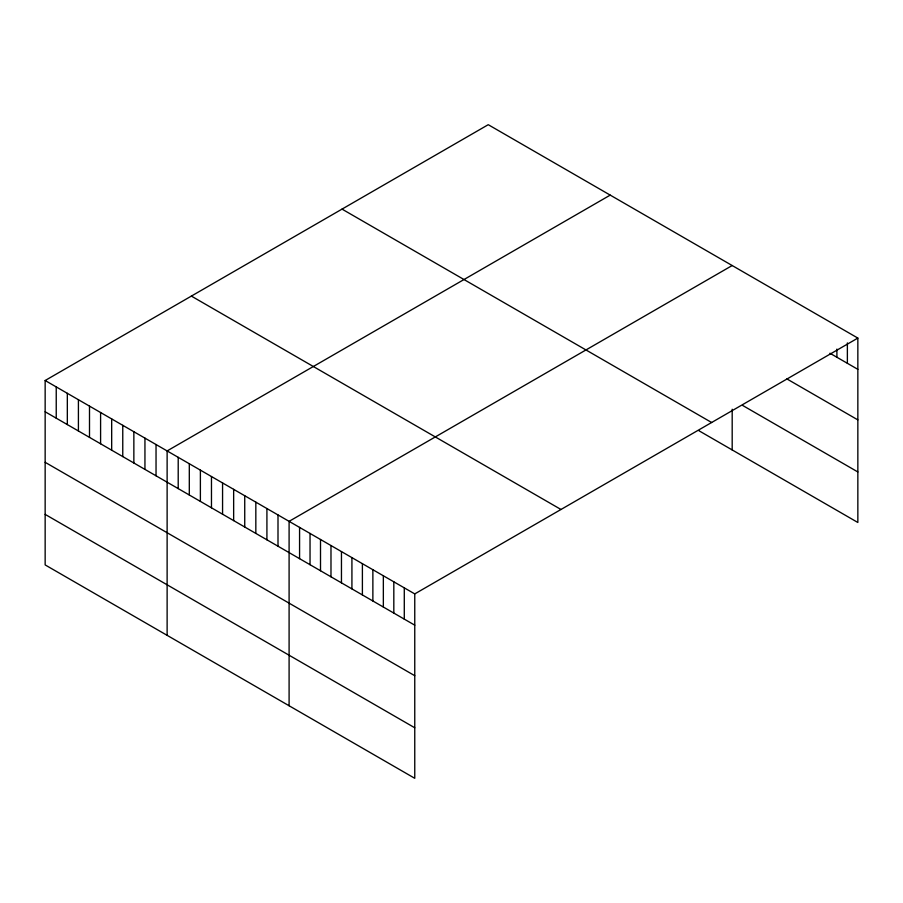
<?xml version="1.0" encoding="UTF-8"?>
<svg xmlns="http://www.w3.org/2000/svg" width="903" height="903" viewBox="0 0 903 903"><rect width="100%" height="100%" fill="white"/><g stroke="black" fill="none" stroke-linecap="round" stroke-linejoin="round"><path stroke-width="1.35" d="M857.85 338.083L414.759 593.903L414.759 778.307L45.15 564.917L45.15 380.513L488.241 124.693L857.85 338.083L857.85 522.487L698.922 430.731M610.214 195.116L167.123 450.924L167.123 635.34M732.186 265.527L289.095 521.347L289.095 705.751M829.925 353.231L857.85 369.35M786.874 378.91L857.85 419.884M742.65 405.447L857.85 471.953M342.023 209.112L711.632 422.502M191.368 296.094L560.977 509.484M45.15 380.513L414.759 593.903M45.15 411.779L414.759 625.169M45.15 462.313L414.759 675.704M45.15 514.383L414.759 727.773M847.375 342.914L847.375 363.311M836.9 349.1L836.9 357.261M732.186 409.228L732.186 449.942M404.284 587.853L404.284 619.119M393.821 581.803L393.821 613.081M383.346 575.764L383.346 607.03M372.871 569.714L372.871 600.98M362.396 563.675L362.396 594.942M351.922 557.625L351.922 588.891M341.458 551.575L341.458 582.841M330.983 545.536L330.983 576.803M320.509 539.486L320.509 570.752M310.034 533.436L310.034 564.702M299.57 527.397L299.57 558.664M278 514.947L278 546.213M266.916 508.547L266.916 539.813M255.831 502.147L255.831 533.413M244.736 495.736L244.736 527.013M233.651 489.336L233.651 520.602M222.567 482.936L222.567 514.202M211.471 476.536L211.471 507.802M200.387 470.136L200.387 501.402M189.303 463.736L189.303 495.002M178.207 457.324L178.207 488.602M156.038 444.524L156.038 475.791M144.943 438.124L144.943 469.391M133.858 431.724L133.858 462.991M122.763 425.324L122.763 456.591M111.679 418.924L111.679 450.191M100.594 412.513L100.594 443.779M89.499 406.113L89.499 437.379M78.414 399.713L78.414 430.979M67.33 393.313L67.33 424.579M56.234 386.913L56.234 418.179"/></g></svg>
